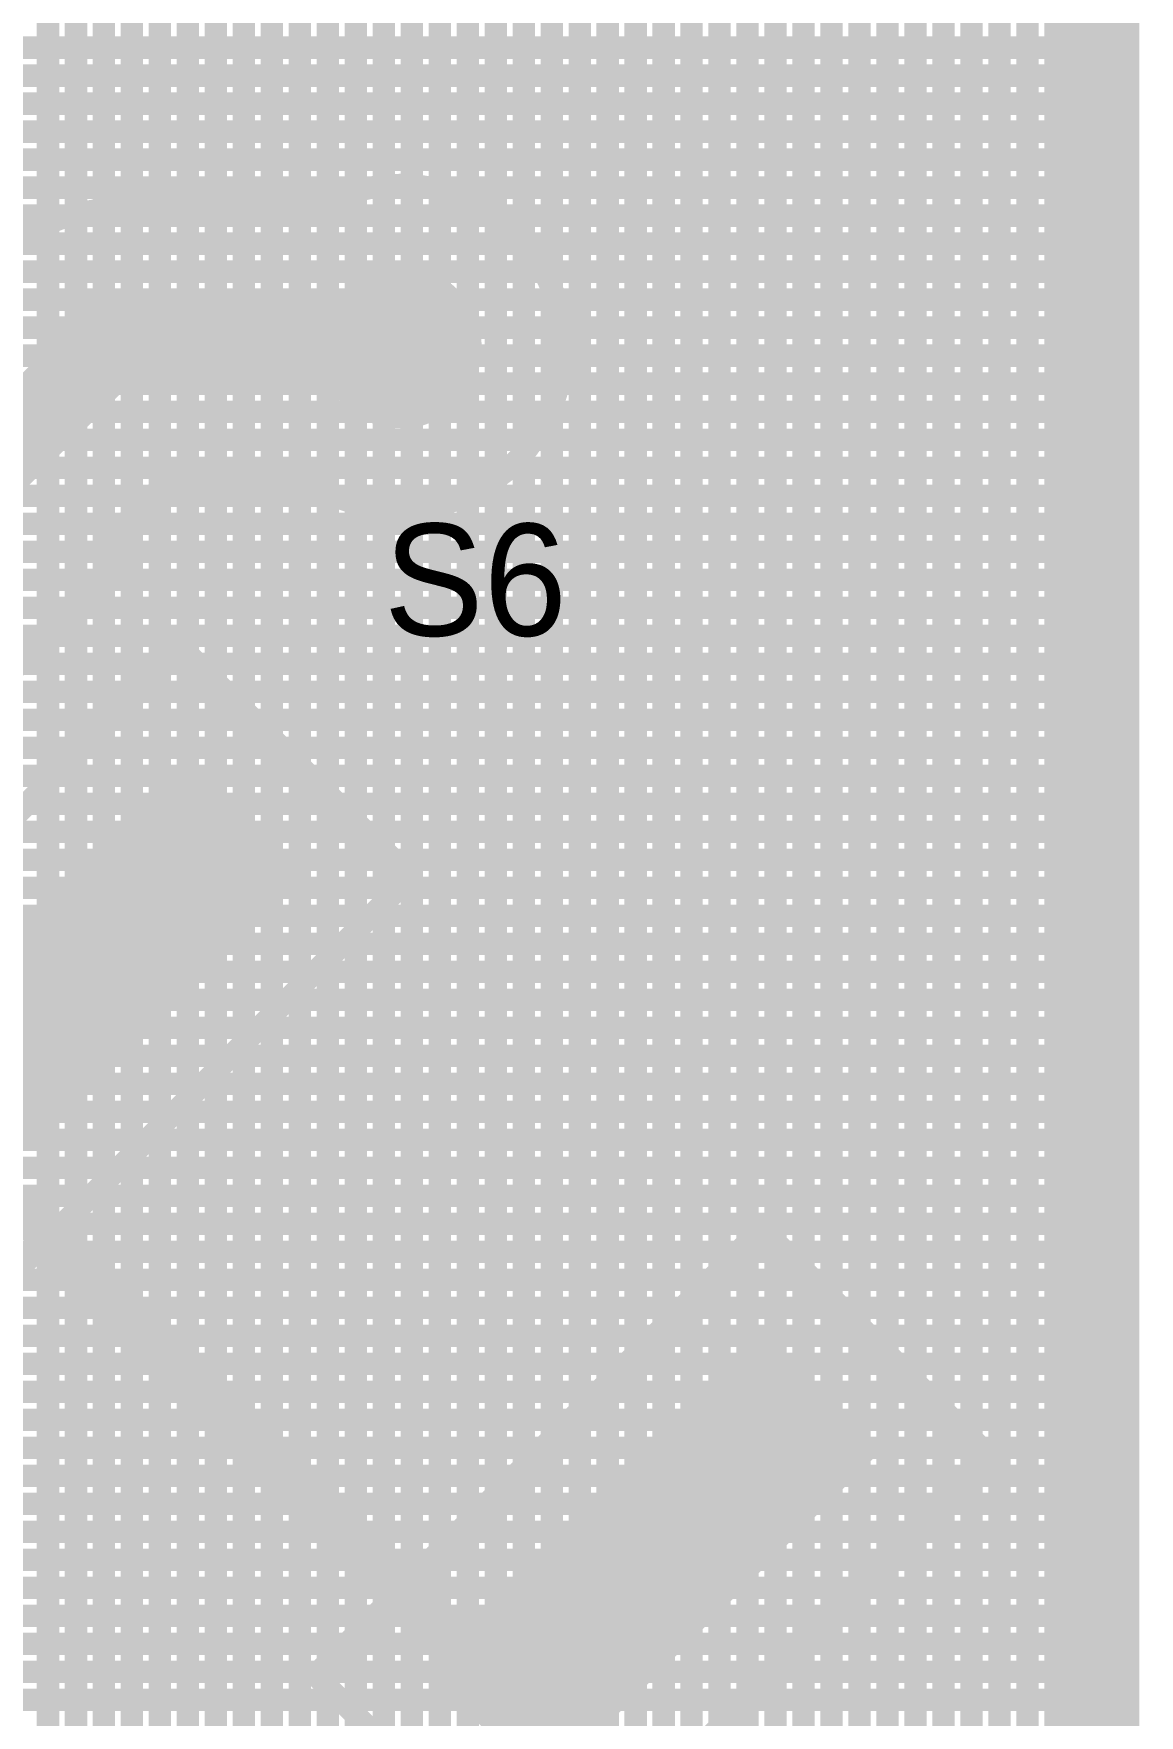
# Model space of a CAD drawing. Header units: millimetres. Extents: x 1.42 to 3.4, y 1.21 to 3.22.
# Drawn here: x 3.1974 to 3.395, y 2.3422 to 2.6425 of the extents above; entities that cross this region are included whole.
import ezdxf

# ---------------------------------------------------------------- set-up
doc = ezdxf.new("R2010")
doc.units = ezdxf.units.MM
doc.header["$MEASUREMENT"] = 0
for name, color, linetype in [('BottomLayer', 5, 'Continuous'), ('BottomSolder', 6, 'Continuous'), ('MultiLayer', 9, 'Continuous'), ('TopLayer', 1, 'Continuous'), ('TopOverlay', 2, 'Continuous'), ('TopPaste', 8, 'Continuous'), ('TopSolder', 216, 'Continuous'), ('ViaHoleLayer', 16, 'Continuous')]:
    doc.layers.add(name, color=color, linetype=linetype)

# ---------------------------------------------------------------- blocks, each defined once
blk = doc.blocks.new('KEY_SMT_3')
at = {"layer": 'TopLayer'}
for points in [[(0.13976, 0.06102), (0.13976, 0.08464), (0.06102, 0.06102), (0.06102, 0.08464)], [(0.13976, -0.08543), (0.13976, -0.06181), (0.06102, -0.08543), (0.06102, -0.06181)]]:
    blk.add_solid(points, dxfattribs=at)
at = {"layer": 'TopOverlay', "const_width": 0.006}
blk.add_lwpolyline([(0.065, 0.09), (0.065, -0.09)], dxfattribs=at)
at = {"layer": 'TopPaste'}
for points in [[(0.13976, 0.06102), (0.13976, 0.08464), (0.06102, 0.06102), (0.06102, 0.08464)], [(0.13976, -0.08543), (0.13976, -0.06181), (0.06102, -0.08543), (0.06102, -0.06181)]]:
    blk.add_solid(points, dxfattribs=at)
at = {"layer": 'TopSolder'}
for points in [[(0.14226, 0.05852), (0.14226, 0.08715), (0.05852, 0.05852), (0.05852, 0.08715)], [(0.14226, -0.08793), (0.14226, -0.05931), (0.05852, -0.08793), (0.05852, -0.05931)]]:
    blk.add_solid(points, dxfattribs=at)

msp = doc.modelspace()

# ---------------------------------------------------------------- linework, layer by layer
at = {"layer": 'BottomLayer', "const_width": 0.004}
for points in [[(3.2, 1.79823), (3.2, 3.21)], [(3.205, 1.79499), (3.205, 3.21)], [(3.21, 1.79072), (3.21, 3.21)], [(3.215, 1.78498), (3.215, 3.21)], [(3.22, 1.77655), (3.22, 3.21)], [(3.225, 1.73), (3.225, 3.21)], [(3.23, 1.73), (3.23, 3.21)], [(3.235, 1.73), (3.235, 3.21)], [(3.24, 1.73), (3.24, 3.21)], [(3.245, 1.73), (3.245, 3.21)], [(3.25, 1.73), (3.25, 3.21)], [(3.255, 1.73), (3.255, 3.21)], [(3.26, 1.73), (3.26, 3.21)], [(3.265, 1.73), (3.265, 3.21)], [(3.27, 1.73), (3.27, 3.21)], [(3.275, 1.73), (3.275, 3.21)], [(3.28, 1.73), (3.28, 3.21)], [(3.285, 1.73), (3.285, 3.21)], [(3.29, 1.73), (3.29, 3.21)], [(3.295, 1.72991), (3.295, 3.21)], [(3.3, 1.72886), (3.3, 3.21)], [(3.305, 1.72644), (3.305, 3.21)], [(3.31, 1.72211), (3.31, 3.21)], [(3.315, 1.71711), (3.315, 3.21)], [(3.32, 1.71211), (3.32, 3.21)], [(3.325, 1.70711), (3.325, 3.21)], [(3.33, 1.70211), (3.33, 3.21)], [(3.335, 1.69711), (3.335, 3.21)], [(3.34, 1.6921), (3.34, 3.21)], [(3.345, 1.68356), (3.345, 3.21)], [(3.35, 1.62385), (3.35, 3.21)], [(3.355, 1.24039), (3.355, 3.21)], [(3.36, 1.24039), (3.36, 3.21)], [(3.365, 1.24039), (3.365, 3.21)], [(3.37, 1.24039), (3.37, 3.21)], [(3.375, 1.24039), (3.375, 3.21)], [(3.38, 1.24039), (3.38, 3.21)], [(3.384, 1.2445), (3.384, 3.21)], [(2.90161, 2.64), (3.384, 2.64)], [(2.90661, 2.635), (3.384, 2.635)], [(2.91161, 2.63), (3.384, 2.63)], [(2.91661, 2.625), (3.384, 2.625)], [(2.92161, 2.62), (3.384, 2.62)], [(2.92661, 2.615), (3.384, 2.615)], [(2.93161, 2.61), (3.384, 2.61)], [(2.93661, 2.605), (3.384, 2.605)], [(2.94161, 2.6), (3.384, 2.6)], [(2.94661, 2.595), (3.384, 2.595)], [(2.95161, 2.59), (3.384, 2.59)], [(2.95661, 2.585), (3.384, 2.585)], [(2.96161, 2.58), (3.384, 2.58)], [(2.96661, 2.575), (3.384, 2.575)], [(2.97161, 2.57), (3.384, 2.57)], [(2.97661, 2.565), (3.384, 2.565)], [(2.98161, 2.56), (3.384, 2.56)], [(2.98661, 2.555), (3.384, 2.555)], [(2.99155, 2.55), (3.384, 2.55)], [(2.99484, 2.545), (3.384, 2.545)], [(2.99653, 2.54), (3.384, 2.54)], [(2.997, 2.535), (3.384, 2.535)], [(2.997, 2.53), (3.384, 2.53)], [(2.997, 2.525), (3.384, 2.525)], [(2.997, 2.52), (3.384, 2.52)], [(2.997, 2.515), (3.384, 2.515)], [(2.997, 2.51), (3.384, 2.51)], [(2.997, 2.505), (3.384, 2.505)], [(2.997, 2.5), (3.384, 2.5)], [(2.997, 2.495), (3.384, 2.495)], [(2.997, 2.49), (3.384, 2.49)], [(2.997, 2.485), (3.384, 2.485)], [(2.997, 2.48), (3.384, 2.48)], [(2.997, 2.475), (3.384, 2.475)], [(2.997, 2.47), (3.384, 2.47)], [(2.997, 2.465), (3.384, 2.465)], [(2.997, 2.46), (3.384, 2.46)], [(2.997, 2.455), (3.384, 2.455)], [(2.997, 2.45), (3.384, 2.45)], [(2.997, 2.445), (3.384, 2.445)], [(2.997, 2.44), (3.384, 2.44)], [(2.997, 2.435), (3.384, 2.435)], [(2.997, 2.43), (3.384, 2.43)], [(2.997, 2.425), (3.384, 2.425)], [(2.997, 2.42), (3.384, 2.42)], [(2.997, 2.415), (3.384, 2.415)], [(2.997, 2.41), (3.384, 2.41)], [(2.997, 2.405), (3.384, 2.405)], [(2.997, 2.4), (3.384, 2.4)], [(2.997, 2.395), (3.384, 2.395)], [(2.997, 2.39), (3.384, 2.39)], [(2.997, 2.385), (3.384, 2.385)], [(2.997, 2.38), (3.384, 2.38)], [(2.997, 2.375), (3.384, 2.375)], [(2.997, 2.37), (3.384, 2.37)], [(2.997, 2.365), (3.384, 2.365)], [(2.997, 2.36), (3.384, 2.36)], [(2.997, 2.355), (3.384, 2.355)], [(2.997, 2.35), (3.384, 2.35)], [(2.997, 2.345), (3.384, 2.345)]]:
    msp.add_lwpolyline(points, dxfattribs=at)
at = {"layer": 'BottomLayer'}
for points, const_width in [([(3.383, 2.64, 1), (3.385, 2.64, 1)], 0.002), ([(3.383, 2.635, 1), (3.385, 2.635, 1)], 0.002), ([(3.383, 2.63, 1), (3.385, 2.63, 1)], 0.002), ([(3.383, 2.625, 1), (3.385, 2.625, 1)], 0.002), ([(3.383, 2.62, 1), (3.385, 2.62, 1)], 0.002), ([(3.383, 2.615, 1), (3.385, 2.615, 1)], 0.002), ([(3.383, 2.61, 1), (3.385, 2.61, 1)], 0.002), ([(3.383, 2.605, 1), (3.385, 2.605, 1)], 0.002), ([(3.383, 2.6, 1), (3.385, 2.6, 1)], 0.002), ([(3.257, 2.5865, 1), (3.269, 2.5865, 1)], 0.012), ([(3.383, 2.595, 1), (3.385, 2.595, 1)], 0.002), ([(3.383, 2.59, 1), (3.385, 2.59, 1)], 0.002), ([(3.383, 2.585, 1), (3.385, 2.585, 1)], 0.002), ([(3.383, 2.58, 1), (3.385, 2.58, 1)], 0.002), ([(3.383, 2.575, 1), (3.385, 2.575, 1)], 0.002), ([(3.383, 2.57, 1), (3.385, 2.57, 1)], 0.002), ([(3.383, 2.565, 1), (3.385, 2.565, 1)], 0.002), ([(3.383, 2.56, 1), (3.385, 2.56, 1)], 0.002), ([(3.383, 2.555, 1), (3.385, 2.555, 1)], 0.002), ([(3.383, 2.55, 1), (3.385, 2.55, 1)], 0.002), ([(3.383, 2.545, 1), (3.385, 2.545, 1)], 0.002), ([(3.383, 2.54, 1), (3.385, 2.54, 1)], 0.002), ([(3.383, 2.535, 1), (3.385, 2.535, 1)], 0.002), ([(3.383, 2.53, 1), (3.385, 2.53, 1)], 0.002), ([(3.383, 2.525, 1), (3.385, 2.525, 1)], 0.002), ([(3.383, 2.52, 1), (3.385, 2.52, 1)], 0.002), ([(3.383, 2.515, 1), (3.385, 2.515, 1)], 0.002), ([(3.383, 2.51, 1), (3.385, 2.51, 1)], 0.002), ([(3.383, 2.505, 1), (3.385, 2.505, 1)], 0.002), ([(3.383, 2.5, 1), (3.385, 2.5, 1)], 0.002), ([(3.383, 2.495, 1), (3.385, 2.495, 1)], 0.002), ([(3.383, 2.49, 1), (3.385, 2.49, 1)], 0.002), ([(3.383, 2.485, 1), (3.385, 2.485, 1)], 0.002), ([(3.383, 2.48, 1), (3.385, 2.48, 1)], 0.002), ([(3.383, 2.475, 1), (3.385, 2.475, 1)], 0.002), ([(3.383, 2.47, 1), (3.385, 2.47, 1)], 0.002), ([(3.383, 2.465, 1), (3.385, 2.465, 1)], 0.002), ([(3.383, 2.46, 1), (3.385, 2.46, 1)], 0.002), ([(3.383, 2.455, 1), (3.385, 2.455, 1)], 0.002), ([(3.383, 2.45, 1), (3.385, 2.45, 1)], 0.002), ([(3.383, 2.445, 1), (3.385, 2.445, 1)], 0.002), ([(3.383, 2.44, 1), (3.385, 2.44, 1)], 0.002), ([(3.383, 2.435, 1), (3.385, 2.435, 1)], 0.002), ([(3.383, 2.43, 1), (3.385, 2.43, 1)], 0.002), ([(3.383, 2.425, 1), (3.385, 2.425, 1)], 0.002), ([(3.383, 2.42, 1), (3.385, 2.42, 1)], 0.002), ([(3.383, 2.415, 1), (3.385, 2.415, 1)], 0.002), ([(3.383, 2.41, 1), (3.385, 2.41, 1)], 0.002), ([(3.383, 2.405, 1), (3.385, 2.405, 1)], 0.002), ([(3.383, 2.4, 1), (3.385, 2.4, 1)], 0.002), ([(3.383, 2.395, 1), (3.385, 2.395, 1)], 0.002), ([(3.383, 2.39, 1), (3.385, 2.39, 1)], 0.002), ([(3.383, 2.385, 1), (3.385, 2.385, 1)], 0.002), ([(3.383, 2.38, 1), (3.385, 2.38, 1)], 0.002), ([(3.383, 2.375, 1), (3.385, 2.375, 1)], 0.002), ([(3.383, 2.37, 1), (3.385, 2.37, 1)], 0.002), ([(3.383, 2.365, 1), (3.385, 2.365, 1)], 0.002), ([(3.383, 2.36, 1), (3.385, 2.36, 1)], 0.002), ([(3.383, 2.355, 1), (3.385, 2.355, 1)], 0.002), ([(3.383, 2.35, 1), (3.385, 2.35, 1)], 0.002), ([(3.383, 2.345, 1), (3.385, 2.345, 1)], 0.002)]:
    msp.add_lwpolyline(points, format="xyb", close=True, dxfattribs=dict(at, const_width=const_width))
at = {"layer": 'BottomSolder', "const_width": 0.01}
msp.add_lwpolyline([(3.39, 1.24039), (3.39, 3.21)], dxfattribs=at)
at = {"layer": 'BottomSolder', "const_width": 0.0145}
msp.add_lwpolyline([(3.25575, 2.5865, 1), (3.27025, 2.5865, 1)], format="xyb", close=True, dxfattribs=at)
at = {"layer": 'MultiLayer', "const_width": 0.012}
msp.add_lwpolyline([(3.257, 2.5865, 1), (3.269, 2.5865, 1)], format="xyb", close=True, dxfattribs=at)
at = {"layer": 'TopLayer'}
for points, const_width in [([(3.2, 2.60858), (3.2, 3.2089)], 0.004), ([(3.205, 2.61035), (3.205, 3.2089)], 0.004), ([(3.21, 2.61099), (3.21, 3.2089)], 0.004), ([(3.215, 2.611), (3.215, 3.2089)], 0.004), ([(3.22, 2.611), (3.22, 3.2089)], 0.004), ([(3.225, 2.611), (3.225, 3.2089)], 0.004), ([(3.23, 2.611), (3.23, 3.2089)], 0.004), ([(3.235, 2.611), (3.235, 3.2089)], 0.004), ([(3.24, 2.611), (3.24, 3.2089)], 0.004), ([(3.245, 2.611), (3.245, 3.2089)], 0.004), ([(3.25, 2.61242), (3.25, 3.2089)], 0.004), ([(3.255, 2.61437), (3.255, 3.2089)], 0.004), ([(3.26, 2.61534), (3.26, 3.2089)], 0.004), ([(3.265, 2.61543), (3.265, 3.2089)], 0.004), ([(3.27, 2.61464), (3.27, 3.2089)], 0.004), ([(3.275, 2.6129), (3.275, 3.2089)], 0.004), ([(3.28, 2.60999), (3.28, 3.2089)], 0.004), ([(3.285, 2.60539), (3.285, 3.2089)], 0.004), ([(3.29, 2.59708), (3.29, 3.2089)], 0.004), ([(3.295, 2.39663), (3.295, 3.2089)], 0.004), ([(3.3, 2.40163), (3.3, 3.2089)], 0.004), ([(3.305, 2.40663), (3.305, 3.2089)], 0.004), ([(3.31, 2.41163), (3.31, 3.2089)], 0.004), ([(3.315, 2.41663), (3.315, 3.2089)], 0.004), ([(3.32, 2.42163), (3.32, 3.2089)], 0.004), ([(3.325, 2.42663), (3.325, 3.2089)], 0.004), ([(3.33, 2.4267), (3.33, 3.2089)], 0.004), ([(3.335, 2.4217), (3.335, 3.2089)], 0.004), ([(3.34, 2.4167), (3.34, 3.2089)], 0.004), ([(3.345, 2.4117), (3.345, 3.2089)], 0.004), ([(3.35, 2.4067), (3.35, 3.2089)], 0.004), ([(3.355, 2.4017), (3.355, 3.2089)], 0.004), ([(3.36, 2.3967), (3.36, 3.2089)], 0.004), ([(3.365, 2.3917), (3.365, 3.2089)], 0.004), ([(3.37, 1.3494), (3.37, 3.2089)], 0.004), ([(3.375, 1.24039), (3.375, 3.2089)], 0.004), ([(3.38, 1.24039), (3.38, 3.2089)], 0.004), ([(3.385, 1.24039), (3.385, 3.2089)], 0.004), ([(3.39, 1.24039), (3.39, 3.21)], 0.004), ([(3.09774, 2.64), (3.39, 2.64)], 0.004), ([(3.09274, 2.635), (3.39, 2.635)], 0.004), ([(3.08774, 2.63), (3.39, 2.63)], 0.004), ([(3.08274, 2.625), (3.39, 2.625)], 0.004), ([(3.07774, 2.62), (3.39, 2.62)], 0.004), ([(3.07274, 2.615), (3.25764, 2.615)], 0.004), ([(3.26836, 2.615), (3.39, 2.615)], 0.004), ([(3.21062, 2.611), (3.24748, 2.611)], 0.004), ([(3.06774, 2.61), (3.20369, 2.61)], 0.004), ([(3.27999, 2.61), (3.39, 2.61)], 0.004), ([(3.28533, 2.605), (3.39, 2.605)], 0.004), ([(3.28867, 2.6), (3.39, 2.6)], 0.004), ([(3.29073, 2.595), (3.39, 2.595)], 0.004), ([(3.15305, 2.52893), (3.21062, 2.5865)], 0.015), ([(3.21062, 2.5865), (3.263, 2.5865)], 0.015), ([(3.29179, 2.59), (3.39, 2.59)], 0.004), ([(3.29196, 2.585), (3.39, 2.585)], 0.004), ([(3.29126, 2.58), (3.39, 2.58)], 0.004), ([(3.28962, 2.575), (3.39, 2.575)], 0.004), ([(3.29, 2.39163), (3.29, 2.57592)], 0.004), ([(3.28685, 2.57), (3.39, 2.57)], 0.004), ([(3.285, 2.38663), (3.285, 2.56761)], 0.004), ([(3.28, 2.38163), (3.28, 2.56301)], 0.004), ([(3.28246, 2.565), (3.39, 2.565)], 0.004), ([(3.21023, 2.55147), (3.22077, 2.562)], 0.004), ([(3.21877, 2.56), (3.25122, 2.56)], 0.004), ([(3.22, 2.52875), (3.22, 2.56123)], 0.004), ([(3.22077, 2.562), (3.24748, 2.562)], 0.004), ([(3.225, 2.5317), (3.225, 2.562)], 0.004), ([(3.23, 2.5267), (3.23, 2.562)], 0.004), ([(3.235, 2.5217), (3.235, 2.562)], 0.004), ([(3.24, 2.5167), (3.24, 2.562)], 0.004), ([(3.245, 2.5117), (3.245, 2.562)], 0.004), ([(3.25, 2.5067), (3.25, 2.56058)], 0.004), ([(3.27478, 2.56), (3.39, 2.56)], 0.004), ([(3.275, 2.37663), (3.275, 2.5601)], 0.004), ([(3.215, 2.52375), (3.215, 2.55623)], 0.004), ([(3.255, 2.5017), (3.255, 2.55863)], 0.004), ([(3.26, 2.4967), (3.26, 2.55766)], 0.004), ([(3.265, 2.36663), (3.265, 2.55757)], 0.004), ([(3.27, 2.37163), (3.27, 2.55836)], 0.004), ([(3.21377, 2.555), (3.39, 2.555)], 0.004), ([(3.21023, 2.55147), (3.21328, 2.54842)], 0.004), ([(3.13356, 2.4687), (3.21328, 2.54842)], 0.004), ([(3.2117, 2.55), (3.39, 2.55)], 0.004), ([(3.20986, 2.545), (3.39, 2.545)], 0.004), ([(3.21, 2.51875), (3.21, 2.54514)], 0.004), ([(3.20486, 2.54), (3.39, 2.54)], 0.004), ([(3.205, 2.51375), (3.205, 2.54014)], 0.004), ([(3.14426, 2.453), (3.22398, 2.53272)], 0.004), ([(3.19986, 2.535), (3.39, 2.535)], 0.004), ([(3.2, 2.50875), (3.2, 2.53514)], 0.004), ([(3.22398, 2.53272), (3.26472, 2.49198)], 0.004), ([(3.19486, 2.53), (3.22125, 2.53)], 0.004), ([(3.22125, 2.53), (3.2267, 2.53)], 0.004), ([(3.2267, 2.53), (3.39, 2.53)], 0.004), ([(3.18986, 2.525), (3.21625, 2.525)], 0.004), ([(3.2317, 2.525), (3.39, 2.525)], 0.004), ([(3.18486, 2.52), (3.21125, 2.52)], 0.004), ([(3.2367, 2.52), (3.39, 2.52)], 0.004), ([(3.17986, 2.515), (3.20625, 2.515)], 0.004), ([(3.2417, 2.515), (3.39, 2.515)], 0.004), ([(3.17486, 2.51), (3.20125, 2.51)], 0.004), ([(3.2467, 2.51), (3.39, 2.51)], 0.004), ([(3.16986, 2.505), (3.19625, 2.505)], 0.004), ([(3.2517, 2.505), (3.39, 2.505)], 0.004), ([(3.2567, 2.5), (3.39, 2.5)], 0.004), ([(3.26, 2.48726), (3.26, 2.4967)], 0.004), ([(3.2617, 2.495), (3.39, 2.495)], 0.004), ([(3.185, 2.41226), (3.26472, 2.49198)], 0.004), ([(3.26, 2.36163), (3.26, 2.48726)], 0.004), ([(3.26274, 2.49), (3.39, 2.49)], 0.004), ([(3.25774, 2.485), (3.39, 2.485)], 0.004), ([(3.255, 2.35663), (3.255, 2.48226)], 0.004), ([(3.25274, 2.48), (3.39, 2.48)], 0.004), ([(3.25, 2.35163), (3.25, 2.47726)], 0.004), ([(3.245, 1.92107), (3.245, 2.47226)], 0.004), ([(3.24774, 2.475), (3.39, 2.475)], 0.004), ([(3.24274, 2.47), (3.39, 2.47)], 0.004), ([(3.24, 1.92332), (3.24, 2.46726)], 0.004), ([(3.23774, 2.465), (3.39, 2.465)], 0.004), ([(3.235, 1.92437), (3.235, 2.46226)], 0.004), ([(3.23, 1.9245), (3.23, 2.45726)], 0.004), ([(3.23274, 2.46), (3.39, 2.46)], 0.004), ([(3.22774, 2.455), (3.39, 2.455)], 0.004), ([(3.225, 2.24774), (3.225, 2.45226)], 0.004), ([(3.22274, 2.45), (3.39, 2.45)], 0.004), ([(3.22, 2.25274), (3.22, 2.44726)], 0.004), ([(3.215, 2.25774), (3.215, 2.44226)], 0.004), ([(3.21774, 2.445), (3.39, 2.445)], 0.004), ([(3.21274, 2.44), (3.39, 2.44)], 0.004), ([(3.21, 2.26274), (3.21, 2.43726)], 0.004), ([(3.20774, 2.435), (3.39, 2.435)], 0.004), ([(3.205, 2.26774), (3.205, 2.43226)], 0.004), ([(3.2, 2.27274), (3.2, 2.42726)], 0.004), ([(3.20274, 2.43), (3.39, 2.43)], 0.004), ([(3.24782, 2.34944), (3.32754, 2.42916)], 0.004), ([(3.32754, 2.42916), (3.36828, 2.38842)], 0.004), ([(3.19774, 2.425), (3.32337, 2.425)], 0.004), ([(3.32337, 2.425), (3.3317, 2.425)], 0.004), ([(3.3317, 2.425), (3.39, 2.425)], 0.004), ([(3.19274, 2.42), (3.31837, 2.42)], 0.004), ([(3.3367, 2.42), (3.39, 2.42)], 0.004), ([(3.18774, 2.415), (3.31337, 2.415)], 0.004), ([(3.3417, 2.415), (3.39, 2.415)], 0.004), ([(3.06774, 2.41), (3.30837, 2.41)], 0.004), ([(3.3467, 2.41), (3.39, 2.41)], 0.004), ([(3.06875, 2.405), (3.30337, 2.405)], 0.004), ([(3.3517, 2.405), (3.39, 2.405)], 0.004), ([(3.06375, 2.4), (3.29837, 2.4)], 0.004), ([(3.3567, 2.4), (3.39, 2.4)], 0.004), ([(3.05875, 2.395), (3.29337, 2.395)], 0.004), ([(3.3617, 2.395), (3.39, 2.395)], 0.004), ([(3.365, 2.38514), (3.365, 2.3917)], 0.004), ([(3.08274, 2.39), (3.28837, 2.39)], 0.004), ([(3.28856, 2.3087), (3.36828, 2.38842)], 0.004), ([(3.3667, 2.39), (3.39, 2.39)], 0.004), ([(3.365, 1.3494), (3.365, 2.38514)], 0.004), ([(3.08774, 2.385), (3.28337, 2.385)], 0.004), ([(3.36486, 2.385), (3.39, 2.385)], 0.004), ([(3.09274, 2.38), (3.27837, 2.38)], 0.004), ([(3.35986, 2.38), (3.39, 2.38)], 0.004), ([(3.36, 1.3494), (3.36, 2.38014)], 0.004), ([(3.09774, 2.375), (3.27337, 2.375)], 0.004), ([(3.35486, 2.375), (3.39, 2.375)], 0.004), ([(3.355, 1.3494), (3.355, 2.37514)], 0.004), ([(3.35, 1.62385), (3.35, 2.37014)], 0.004), ([(3.10274, 2.37), (3.26837, 2.37)], 0.004), ([(3.34986, 2.37), (3.39, 2.37)], 0.004), ([(3.10774, 2.365), (3.26337, 2.365)], 0.004), ([(3.34486, 2.365), (3.39, 2.365)], 0.004), ([(3.345, 1.8197), (3.345, 2.36514)], 0.004), ([(3.11274, 2.36), (3.25837, 2.36)], 0.004), ([(3.33986, 2.36), (3.39, 2.36)], 0.004), ([(3.34, 1.82715), (3.34, 2.36014)], 0.004), ([(3.335, 1.83215), (3.335, 2.35514)], 0.004), ([(3.11774, 2.355), (3.25337, 2.355)], 0.004), ([(3.33486, 2.355), (3.39, 2.355)], 0.004), ([(3.12274, 2.35), (3.24837, 2.35)], 0.004), ([(3.24782, 2.34944), (3.28856, 2.3087)], 0.004), ([(3.25, 2.34726), (3.25, 2.35163)], 0.004), ([(3.32986, 2.35), (3.39, 2.35)], 0.004), ([(3.33, 1.83715), (3.33, 2.35014)], 0.004), ([(3.25, 1.91715), (3.25, 2.34726)], 0.004), ([(3.11774, 2.345), (3.25226, 2.345)], 0.004), ([(3.32486, 2.345), (3.39, 2.345)], 0.004), ([(3.325, 1.84215), (3.325, 2.34514)], 0.004), ([(3.255, 1.91215), (3.255, 2.34226)], 0.004)]:
    msp.add_lwpolyline(points, dxfattribs=dict(at, const_width=const_width))
for points, const_width in [([(3.389, 2.64, 1), (3.391, 2.64, 1)], 0.002), ([(3.389, 2.635, 1), (3.391, 2.635, 1)], 0.002), ([(3.389, 2.63, 1), (3.391, 2.63, 1)], 0.002), ([(3.389, 2.625, 1), (3.391, 2.625, 1)], 0.002), ([(3.389, 2.62, 1), (3.391, 2.62, 1)], 0.002), ([(3.254, 2.61437, 1), (3.256, 2.61437, 1)], 0.002), ([(3.25664, 2.615, 1), (3.25864, 2.615, 1)], 0.002), ([(3.259, 2.61534, 1), (3.261, 2.61534, 1)], 0.002), ([(3.264, 2.61543, 1), (3.266, 2.61543, 1)], 0.002), ([(3.26736, 2.615, 1), (3.26936, 2.615, 1)], 0.002), ([(3.269, 2.61464, 1), (3.271, 2.61464, 1)], 0.002), ([(3.389, 2.615, 1), (3.391, 2.615, 1)], 0.002), ([(3.204, 2.61035, 1), (3.206, 2.61035, 1)], 0.002), ([(3.209, 2.61099, 1), (3.211, 2.61099, 1)], 0.002), ([(3.20962, 2.611, 1), (3.21162, 2.611, 1)], 0.002), ([(3.20962, 2.611, 1), (3.21162, 2.611, 1)], 0.002), ([(3.20962, 2.611, 1), (3.21162, 2.611, 1)], 0.002), ([(3.214, 2.611, 1), (3.216, 2.611, 1)], 0.002), ([(3.219, 2.611, 1), (3.221, 2.611, 1)], 0.002), ([(3.224, 2.611, 1), (3.226, 2.611, 1)], 0.002), ([(3.229, 2.611, 1), (3.231, 2.611, 1)], 0.002), ([(3.234, 2.611, 1), (3.236, 2.611, 1)], 0.002), ([(3.239, 2.611, 1), (3.241, 2.611, 1)], 0.002), ([(3.244, 2.611, 1), (3.246, 2.611, 1)], 0.002), ([(3.24648, 2.611, 1), (3.24848, 2.611, 1)], 0.002), ([(3.24648, 2.611, 1), (3.24848, 2.611, 1)], 0.002), ([(3.249, 2.61242, 1), (3.251, 2.61242, 1)], 0.002), ([(3.274, 2.6129, 1), (3.276, 2.6129, 1)], 0.002), ([(3.199, 2.60858, 1), (3.201, 2.60858, 1)], 0.002), ([(3.20269, 2.61, 1), (3.20469, 2.61, 1)], 0.002), ([(3.27899, 2.61, 1), (3.28099, 2.61, 1)], 0.002), ([(3.279, 2.60999, 1), (3.281, 2.60999, 1)], 0.002), ([(3.389, 2.61, 1), (3.391, 2.61, 1)], 0.002), ([(3.284, 2.60539, 1), (3.286, 2.60539, 1)], 0.002), ([(3.28433, 2.605, 1), (3.28633, 2.605, 1)], 0.002), ([(3.389, 2.605, 1), (3.391, 2.605, 1)], 0.002), ([(3.28767, 2.6, 1), (3.28967, 2.6, 1)], 0.002), ([(3.389, 2.6, 1), (3.391, 2.6, 1)], 0.002), ([(3.257, 2.5865, 1), (3.269, 2.5865, 1)], 0.012), ([(3.289, 2.59708, 1), (3.291, 2.59708, 1)], 0.002), ([(3.28973, 2.595, 1), (3.29173, 2.595, 1)], 0.002), ([(3.389, 2.595, 1), (3.391, 2.595, 1)], 0.002), ([(3.20687, 2.5865, 1), (3.21437, 2.5865, 1)], 0.0075), ([(3.20687, 2.5865, 1), (3.21437, 2.5865, 1)], 0.0075), ([(3.25925, 2.5865, 1), (3.26675, 2.5865, 1)], 0.0075), ([(3.29079, 2.59, 1), (3.29279, 2.59, 1)], 0.002), ([(3.389, 2.59, 1), (3.391, 2.59, 1)], 0.002), ([(3.291, 2.5865, 1), (3.293, 2.5865, 1)], 0.002), ([(3.291, 2.5865, 1), (3.293, 2.5865, 1)], 0.002), ([(3.29096, 2.585, 1), (3.29296, 2.585, 1)], 0.002), ([(3.389, 2.585, 1), (3.391, 2.585, 1)], 0.002), ([(3.29026, 2.58, 1), (3.29226, 2.58, 1)], 0.002), ([(3.389, 2.58, 1), (3.391, 2.58, 1)], 0.002), ([(3.28862, 2.575, 1), (3.29062, 2.575, 1)], 0.002), ([(3.289, 2.57592, 1), (3.291, 2.57592, 1)], 0.002), ([(3.389, 2.575, 1), (3.391, 2.575, 1)], 0.002), ([(3.28585, 2.57, 1), (3.28785, 2.57, 1)], 0.002), ([(3.389, 2.57, 1), (3.391, 2.57, 1)], 0.002), ([(3.284, 2.56761, 1), (3.286, 2.56761, 1)], 0.002), ([(3.279, 2.56301, 1), (3.281, 2.56301, 1)], 0.002), ([(3.28146, 2.565, 1), (3.28346, 2.565, 1)], 0.002), ([(3.389, 2.565, 1), (3.391, 2.565, 1)], 0.002), ([(3.21777, 2.56, 1), (3.21977, 2.56, 1)], 0.002), ([(3.219, 2.56123, 1), (3.221, 2.56123, 1)], 0.002), ([(3.21977, 2.562, 1), (3.22177, 2.562, 1)], 0.002), ([(3.21977, 2.562, 1), (3.22177, 2.562, 1)], 0.002), ([(3.224, 2.562, 1), (3.226, 2.562, 1)], 0.002), ([(3.229, 2.562, 1), (3.231, 2.562, 1)], 0.002), ([(3.234, 2.562, 1), (3.236, 2.562, 1)], 0.002), ([(3.239, 2.562, 1), (3.241, 2.562, 1)], 0.002), ([(3.244, 2.562, 1), (3.246, 2.562, 1)], 0.002), ([(3.24648, 2.562, 1), (3.24848, 2.562, 1)], 0.002), ([(3.24648, 2.562, 1), (3.24848, 2.562, 1)], 0.002), ([(3.249, 2.56058, 1), (3.251, 2.56058, 1)], 0.002), ([(3.25022, 2.56, 1), (3.25222, 2.56, 1)], 0.002), ([(3.27378, 2.56, 1), (3.27578, 2.56, 1)], 0.002), ([(3.274, 2.5601, 1), (3.276, 2.5601, 1)], 0.002), ([(3.389, 2.56, 1), (3.391, 2.56, 1)], 0.002), ([(3.214, 2.55623, 1), (3.216, 2.55623, 1)], 0.002), ([(3.254, 2.55863, 1), (3.256, 2.55863, 1)], 0.002), ([(3.259, 2.55766, 1), (3.261, 2.55766, 1)], 0.002), ([(3.264, 2.55757, 1), (3.266, 2.55757, 1)], 0.002), ([(3.269, 2.55836, 1), (3.271, 2.55836, 1)], 0.002), ([(3.21277, 2.555, 1), (3.21477, 2.555, 1)], 0.002), ([(3.389, 2.555, 1), (3.391, 2.555, 1)], 0.002), ([(3.20923, 2.55147, 1), (3.21123, 2.55147, 1)], 0.002), ([(3.20923, 2.55147, 1), (3.21123, 2.55147, 1)], 0.002), ([(3.2107, 2.55, 1), (3.2127, 2.55, 1)], 0.002), ([(3.21228, 2.54842, 1), (3.21428, 2.54842, 1)], 0.002), ([(3.21228, 2.54842, 1), (3.21428, 2.54842, 1)], 0.002), ([(3.389, 2.55, 1), (3.391, 2.55, 1)], 0.002), ([(3.20886, 2.545, 1), (3.21086, 2.545, 1)], 0.002), ([(3.209, 2.54514, 1), (3.211, 2.54514, 1)], 0.002), ([(3.389, 2.545, 1), (3.391, 2.545, 1)], 0.002), ([(3.20386, 2.54, 1), (3.20586, 2.54, 1)], 0.002), ([(3.204, 2.54014, 1), (3.206, 2.54014, 1)], 0.002), ([(3.389, 2.54, 1), (3.391, 2.54, 1)], 0.002), ([(3.19886, 2.535, 1), (3.20086, 2.535, 1)], 0.002), ([(3.199, 2.53514, 1), (3.201, 2.53514, 1)], 0.002), ([(3.22298, 2.53272, 1), (3.22498, 2.53272, 1)], 0.002), ([(3.22298, 2.53272, 1), (3.22498, 2.53272, 1)], 0.002), ([(3.389, 2.535, 1), (3.391, 2.535, 1)], 0.002), ([(3.22025, 2.53, 1), (3.22225, 2.53, 1)], 0.002), ([(3.22025, 2.53, 1), (3.22225, 2.53, 1)], 0.002), ([(3.224, 2.5317, 1), (3.226, 2.5317, 1)], 0.002), ([(3.2257, 2.53, 1), (3.2277, 2.53, 1)], 0.002), ([(3.2257, 2.53, 1), (3.2277, 2.53, 1)], 0.002), ([(3.389, 2.53, 1), (3.391, 2.53, 1)], 0.002), ([(3.219, 2.52875, 1), (3.221, 2.52875, 1)], 0.002), ([(3.229, 2.5267, 1), (3.231, 2.5267, 1)], 0.002), ([(3.214, 2.52375, 1), (3.216, 2.52375, 1)], 0.002), ([(3.21525, 2.525, 1), (3.21725, 2.525, 1)], 0.002), ([(3.2307, 2.525, 1), (3.2327, 2.525, 1)], 0.002), ([(3.389, 2.525, 1), (3.391, 2.525, 1)], 0.002), ([(3.234, 2.5217, 1), (3.236, 2.5217, 1)], 0.002), ([(3.209, 2.51875, 1), (3.211, 2.51875, 1)], 0.002), ([(3.21025, 2.52, 1), (3.21225, 2.52, 1)], 0.002), ([(3.2357, 2.52, 1), (3.2377, 2.52, 1)], 0.002), ([(3.389, 2.52, 1), (3.391, 2.52, 1)], 0.002), ([(3.20525, 2.515, 1), (3.20725, 2.515, 1)], 0.002), ([(3.239, 2.5167, 1), (3.241, 2.5167, 1)], 0.002), ([(3.2407, 2.515, 1), (3.2427, 2.515, 1)], 0.002), ([(3.389, 2.515, 1), (3.391, 2.515, 1)], 0.002), ([(3.204, 2.51375, 1), (3.206, 2.51375, 1)], 0.002), ([(3.244, 2.5117, 1), (3.246, 2.5117, 1)], 0.002), ([(3.199, 2.50875, 1), (3.201, 2.50875, 1)], 0.002), ([(3.20025, 2.51, 1), (3.20225, 2.51, 1)], 0.002), ([(3.2457, 2.51, 1), (3.2477, 2.51, 1)], 0.002), ([(3.389, 2.51, 1), (3.391, 2.51, 1)], 0.002), ([(3.249, 2.5067, 1), (3.251, 2.5067, 1)], 0.002), ([(3.19525, 2.505, 1), (3.19725, 2.505, 1)], 0.002), ([(3.2507, 2.505, 1), (3.2527, 2.505, 1)], 0.002), ([(3.389, 2.505, 1), (3.391, 2.505, 1)], 0.002), ([(3.254, 2.5017, 1), (3.256, 2.5017, 1)], 0.002), ([(3.2557, 2.5, 1), (3.2577, 2.5, 1)], 0.002), ([(3.389, 2.5, 1), (3.391, 2.5, 1)], 0.002), ([(3.259, 2.4967, 1), (3.261, 2.4967, 1)], 0.002), ([(3.259, 2.4967, 1), (3.261, 2.4967, 1)], 0.002), ([(3.2607, 2.495, 1), (3.2627, 2.495, 1)], 0.002), ([(3.389, 2.495, 1), (3.391, 2.495, 1)], 0.002), ([(3.26372, 2.49198, 1), (3.26572, 2.49198, 1)], 0.002), ([(3.26372, 2.49198, 1), (3.26572, 2.49198, 1)], 0.002), ([(3.259, 2.48726, 1), (3.261, 2.48726, 1)], 0.002), ([(3.259, 2.48726, 1), (3.261, 2.48726, 1)], 0.002), ([(3.26174, 2.49, 1), (3.26374, 2.49, 1)], 0.002), ([(3.389, 2.49, 1), (3.391, 2.49, 1)], 0.002), ([(3.25674, 2.485, 1), (3.25874, 2.485, 1)], 0.002), ([(3.389, 2.485, 1), (3.391, 2.485, 1)], 0.002), ([(3.254, 2.48226, 1), (3.256, 2.48226, 1)], 0.002), ([(3.25174, 2.48, 1), (3.25374, 2.48, 1)], 0.002), ([(3.389, 2.48, 1), (3.391, 2.48, 1)], 0.002), ([(3.249, 2.47726, 1), (3.251, 2.47726, 1)], 0.002), ([(3.244, 2.47226, 1), (3.246, 2.47226, 1)], 0.002), ([(3.24674, 2.475, 1), (3.24874, 2.475, 1)], 0.002), ([(3.389, 2.475, 1), (3.391, 2.475, 1)], 0.002), ([(3.24174, 2.47, 1), (3.24374, 2.47, 1)], 0.002), ([(3.389, 2.47, 1), (3.391, 2.47, 1)], 0.002), ([(3.239, 2.46726, 1), (3.241, 2.46726, 1)], 0.002), ([(3.23674, 2.465, 1), (3.23874, 2.465, 1)], 0.002), ([(3.389, 2.465, 1), (3.391, 2.465, 1)], 0.002), ([(3.234, 2.46226, 1), (3.236, 2.46226, 1)], 0.002), ([(3.229, 2.45726, 1), (3.231, 2.45726, 1)], 0.002), ([(3.23174, 2.46, 1), (3.23374, 2.46, 1)], 0.002), ([(3.389, 2.46, 1), (3.391, 2.46, 1)], 0.002), ([(3.22674, 2.455, 1), (3.22874, 2.455, 1)], 0.002), ([(3.389, 2.455, 1), (3.391, 2.455, 1)], 0.002), ([(3.224, 2.45226, 1), (3.226, 2.45226, 1)], 0.002), ([(3.22174, 2.45, 1), (3.22374, 2.45, 1)], 0.002), ([(3.389, 2.45, 1), (3.391, 2.45, 1)], 0.002), ([(3.219, 2.44726, 1), (3.221, 2.44726, 1)], 0.002), ([(3.214, 2.44226, 1), (3.216, 2.44226, 1)], 0.002), ([(3.21674, 2.445, 1), (3.21874, 2.445, 1)], 0.002), ([(3.389, 2.445, 1), (3.391, 2.445, 1)], 0.002), ([(3.21174, 2.44, 1), (3.21374, 2.44, 1)], 0.002), ([(3.389, 2.44, 1), (3.391, 2.44, 1)], 0.002), ([(3.209, 2.43726, 1), (3.211, 2.43726, 1)], 0.002), ([(3.20674, 2.435, 1), (3.20874, 2.435, 1)], 0.002), ([(3.389, 2.435, 1), (3.391, 2.435, 1)], 0.002), ([(3.204, 2.43226, 1), (3.206, 2.43226, 1)], 0.002), ([(3.199, 2.42726, 1), (3.201, 2.42726, 1)], 0.002), ([(3.20174, 2.43, 1), (3.20374, 2.43, 1)], 0.002), ([(3.32654, 2.42916, 1), (3.32854, 2.42916, 1)], 0.002), ([(3.32654, 2.42916, 1), (3.32854, 2.42916, 1)], 0.002), ([(3.389, 2.43, 1), (3.391, 2.43, 1)], 0.002), ([(3.19674, 2.425, 1), (3.19874, 2.425, 1)], 0.002), ([(3.32237, 2.425, 1), (3.32437, 2.425, 1)], 0.002), ([(3.32237, 2.425, 1), (3.32437, 2.425, 1)], 0.002), ([(3.324, 2.42663, 1), (3.326, 2.42663, 1)], 0.002), ([(3.329, 2.4267, 1), (3.331, 2.4267, 1)], 0.002), ([(3.3307, 2.425, 1), (3.3327, 2.425, 1)], 0.002), ([(3.3307, 2.425, 1), (3.3327, 2.425, 1)], 0.002), ([(3.389, 2.425, 1), (3.391, 2.425, 1)], 0.002), ([(3.319, 2.42163, 1), (3.321, 2.42163, 1)], 0.002), ([(3.334, 2.4217, 1), (3.336, 2.4217, 1)], 0.002), ([(3.31737, 2.42, 1), (3.31937, 2.42, 1)], 0.002), ([(3.3357, 2.42, 1), (3.3377, 2.42, 1)], 0.002), ([(3.389, 2.42, 1), (3.391, 2.42, 1)], 0.002), ([(3.314, 2.41663, 1), (3.316, 2.41663, 1)], 0.002), ([(3.339, 2.4167, 1), (3.341, 2.4167, 1)], 0.002), ([(3.31237, 2.415, 1), (3.31437, 2.415, 1)], 0.002), ([(3.3407, 2.415, 1), (3.3427, 2.415, 1)], 0.002), ([(3.389, 2.415, 1), (3.391, 2.415, 1)], 0.002), ([(3.30737, 2.41, 1), (3.30937, 2.41, 1)], 0.002), ([(3.309, 2.41163, 1), (3.311, 2.41163, 1)], 0.002), ([(3.344, 2.4117, 1), (3.346, 2.4117, 1)], 0.002), ([(3.3457, 2.41, 1), (3.3477, 2.41, 1)], 0.002), ([(3.389, 2.41, 1), (3.391, 2.41, 1)], 0.002), ([(3.304, 2.40663, 1), (3.306, 2.40663, 1)], 0.002), ([(3.349, 2.4067, 1), (3.351, 2.4067, 1)], 0.002), ([(3.30237, 2.405, 1), (3.30437, 2.405, 1)], 0.002), ([(3.3507, 2.405, 1), (3.3527, 2.405, 1)], 0.002), ([(3.389, 2.405, 1), (3.391, 2.405, 1)], 0.002), ([(3.299, 2.40163, 1), (3.301, 2.40163, 1)], 0.002), ([(3.354, 2.4017, 1), (3.356, 2.4017, 1)], 0.002), ([(3.29737, 2.4, 1), (3.29937, 2.4, 1)], 0.002), ([(3.3557, 2.4, 1), (3.3577, 2.4, 1)], 0.002), ([(3.389, 2.4, 1), (3.391, 2.4, 1)], 0.002), ([(3.29237, 2.395, 1), (3.29437, 2.395, 1)], 0.002), ([(3.294, 2.39663, 1), (3.296, 2.39663, 1)], 0.002), ([(3.359, 2.3967, 1), (3.361, 2.3967, 1)], 0.002), ([(3.3607, 2.395, 1), (3.3627, 2.395, 1)], 0.002), ([(3.389, 2.395, 1), (3.391, 2.395, 1)], 0.002), ([(3.289, 2.39163, 1), (3.291, 2.39163, 1)], 0.002), ([(3.364, 2.3917, 1), (3.366, 2.3917, 1)], 0.002), ([(3.364, 2.3917, 1), (3.366, 2.3917, 1)], 0.002), ([(3.28737, 2.39, 1), (3.28937, 2.39, 1)], 0.002), ([(3.3657, 2.39, 1), (3.3677, 2.39, 1)], 0.002), ([(3.36728, 2.38842, 1), (3.36928, 2.38842, 1)], 0.002), ([(3.36728, 2.38842, 1), (3.36928, 2.38842, 1)], 0.002), ([(3.389, 2.39, 1), (3.391, 2.39, 1)], 0.002), ([(3.284, 2.38663, 1), (3.286, 2.38663, 1)], 0.002), ([(3.364, 2.38514, 1), (3.366, 2.38514, 1)], 0.002), ([(3.364, 2.38514, 1), (3.366, 2.38514, 1)], 0.002), ([(3.28237, 2.385, 1), (3.28437, 2.385, 1)], 0.002), ([(3.36386, 2.385, 1), (3.36586, 2.385, 1)], 0.002), ([(3.389, 2.385, 1), (3.391, 2.385, 1)], 0.002), ([(3.27737, 2.38, 1), (3.27937, 2.38, 1)], 0.002), ([(3.279, 2.38163, 1), (3.281, 2.38163, 1)], 0.002), ([(3.35886, 2.38, 1), (3.36086, 2.38, 1)], 0.002), ([(3.359, 2.38014, 1), (3.361, 2.38014, 1)], 0.002), ([(3.389, 2.38, 1), (3.391, 2.38, 1)], 0.002), ([(3.274, 2.37663, 1), (3.276, 2.37663, 1)], 0.002), ([(3.27237, 2.375, 1), (3.27437, 2.375, 1)], 0.002), ([(3.35386, 2.375, 1), (3.35586, 2.375, 1)], 0.002), ([(3.354, 2.37514, 1), (3.356, 2.37514, 1)], 0.002), ([(3.389, 2.375, 1), (3.391, 2.375, 1)], 0.002), ([(3.269, 2.37163, 1), (3.271, 2.37163, 1)], 0.002), ([(3.349, 2.37014, 1), (3.351, 2.37014, 1)], 0.002), ([(3.26737, 2.37, 1), (3.26937, 2.37, 1)], 0.002), ([(3.34886, 2.37, 1), (3.35086, 2.37, 1)], 0.002), ([(3.389, 2.37, 1), (3.391, 2.37, 1)], 0.002), ([(3.26237, 2.365, 1), (3.26437, 2.365, 1)], 0.002), ([(3.264, 2.36663, 1), (3.266, 2.36663, 1)], 0.002), ([(3.34386, 2.365, 1), (3.34586, 2.365, 1)], 0.002), ([(3.344, 2.36514, 1), (3.346, 2.36514, 1)], 0.002), ([(3.389, 2.365, 1), (3.391, 2.365, 1)], 0.002), ([(3.259, 2.36163, 1), (3.261, 2.36163, 1)], 0.002), ([(3.25737, 2.36, 1), (3.25937, 2.36, 1)], 0.002), ([(3.33886, 2.36, 1), (3.34086, 2.36, 1)], 0.002), ([(3.339, 2.36014, 1), (3.341, 2.36014, 1)], 0.002), ([(3.389, 2.36, 1), (3.391, 2.36, 1)], 0.002), ([(3.254, 2.35663, 1), (3.256, 2.35663, 1)], 0.002), ([(3.334, 2.35514, 1), (3.336, 2.35514, 1)], 0.002), ([(3.25237, 2.355, 1), (3.25437, 2.355, 1)], 0.002), ([(3.33386, 2.355, 1), (3.33586, 2.355, 1)], 0.002), ([(3.389, 2.355, 1), (3.391, 2.355, 1)], 0.002), ([(3.24682, 2.34944, 1), (3.24882, 2.34944, 1)], 0.002), ([(3.24682, 2.34944, 1), (3.24882, 2.34944, 1)], 0.002), ([(3.24737, 2.35, 1), (3.24937, 2.35, 1)], 0.002), ([(3.249, 2.35163, 1), (3.251, 2.35163, 1)], 0.002), ([(3.249, 2.35163, 1), (3.251, 2.35163, 1)], 0.002), ([(3.32886, 2.35, 1), (3.33086, 2.35, 1)], 0.002), ([(3.329, 2.35014, 1), (3.331, 2.35014, 1)], 0.002), ([(3.389, 2.35, 1), (3.391, 2.35, 1)], 0.002), ([(3.249, 2.34726, 1), (3.251, 2.34726, 1)], 0.002), ([(3.249, 2.34726, 1), (3.251, 2.34726, 1)], 0.002), ([(3.25126, 2.345, 1), (3.25326, 2.345, 1)], 0.002), ([(3.32386, 2.345, 1), (3.32586, 2.345, 1)], 0.002), ([(3.324, 2.34514, 1), (3.326, 2.34514, 1)], 0.002), ([(3.389, 2.345, 1), (3.391, 2.345, 1)], 0.002), ([(3.254, 2.34226, 1), (3.256, 2.34226, 1)], 0.002)]:
    msp.add_lwpolyline(points, format="xyb", close=True, dxfattribs=dict(at, const_width=const_width))
at = {"layer": 'TopLayer', "const_width": 0.004}
for points in [[(3.24748, 2.611, -0.591084), (3.292, 2.5865)], [(3.19327, 2.6038, -0.199267), (3.21062, 2.611)], [(3.19329, 2.60382, -0.198912), (3.21062, 2.611)], [(3.292, 2.5865, -0.591084), (3.24748, 2.562)]]:
    msp.add_lwpolyline(points, format="xyb", dxfattribs=at)
at = {"layer": 'TopSolder', "const_width": 0.0145}
msp.add_lwpolyline([(3.25575, 2.5865, 1), (3.27025, 2.5865, 1)], format="xyb", close=True, dxfattribs=at)
at = {"layer": 'ViaHoleLayer', "const_width": 0.006}
msp.add_lwpolyline([(3.26, 2.5865, 1), (3.266, 2.5865, 1)], format="xyb", close=True, dxfattribs=at)

# ---------------------------------------------------------------- block references
at = {"rotation": 45}
msp.add_blockref('KEY_SMT_3', (3.185, 2.35), dxfattribs=at)

# ---------------------------------------------------------------- texts
at = {"layer": 'TopOverlay'}
msp.add_text('S6', height=0.02, dxfattribs=at).set_placement((3.26, 2.535))

doc.saveas('drawing.dxf')
